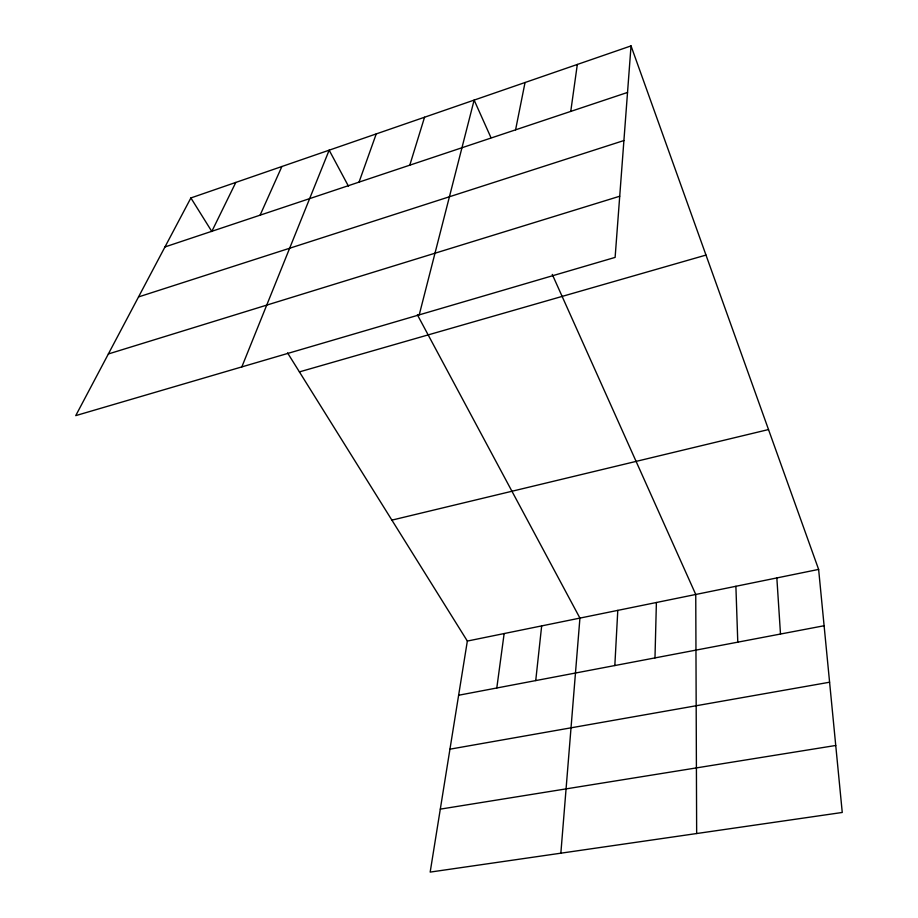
<?xml version="1.0" encoding="UTF-8"?>
<svg xmlns="http://www.w3.org/2000/svg" width="918" height="918" viewBox="0 0 918 918"><rect width="100%" height="100%" fill="white"/><g stroke="black" fill="none" stroke-linecap="round" stroke-linejoin="round"><path stroke-width="1.38" d="M654.982 657.908L656.393 602.506M614.83 665.55L617.791 610.378M631.033 45.9L615.117 257.396L75.746 415.624L190.887 197.944L631.033 45.9L818.626 569.412L842.254 812.464L430.175 872.1L467.342 641.062L287.563 352.902M560.852 853.189L579.924 618.101L417.38 314.794M535.733 680.582L541.666 625.904M496.799 687.995L504.143 633.558M570.755 111.399L577.319 64.455M515.583 129.828L525.039 82.517M419.228 314.863L474.136 100.096L490.958 137.631M409.784 165.171L424.552 117.229M359.041 182.12L376.242 133.913M241.824 366.913L329.16 150.173L348.507 186.274M260.104 215.168L281.883 166.502M211.897 231.267L235.811 182.43M164.976 246.942L627.533 92.443M138.538 296.927L623.907 140.546M108.358 353.969L619.719 196.234M299.417 371.893L705.988 255.078M391.894 520.127L768.504 429.555M467.342 641.062L818.626 569.412M458.633 695.247L824.1 625.743M449.946 749.18L829.585 682.223M440.307 809.137L835.736 745.473M190.887 197.944L211.84 231.52M552.269 274.413L695.752 594.474L696.659 833.533M776.846 577.938L780.495 634.04M735.892 586.292L737.785 642.164"/></g></svg>
